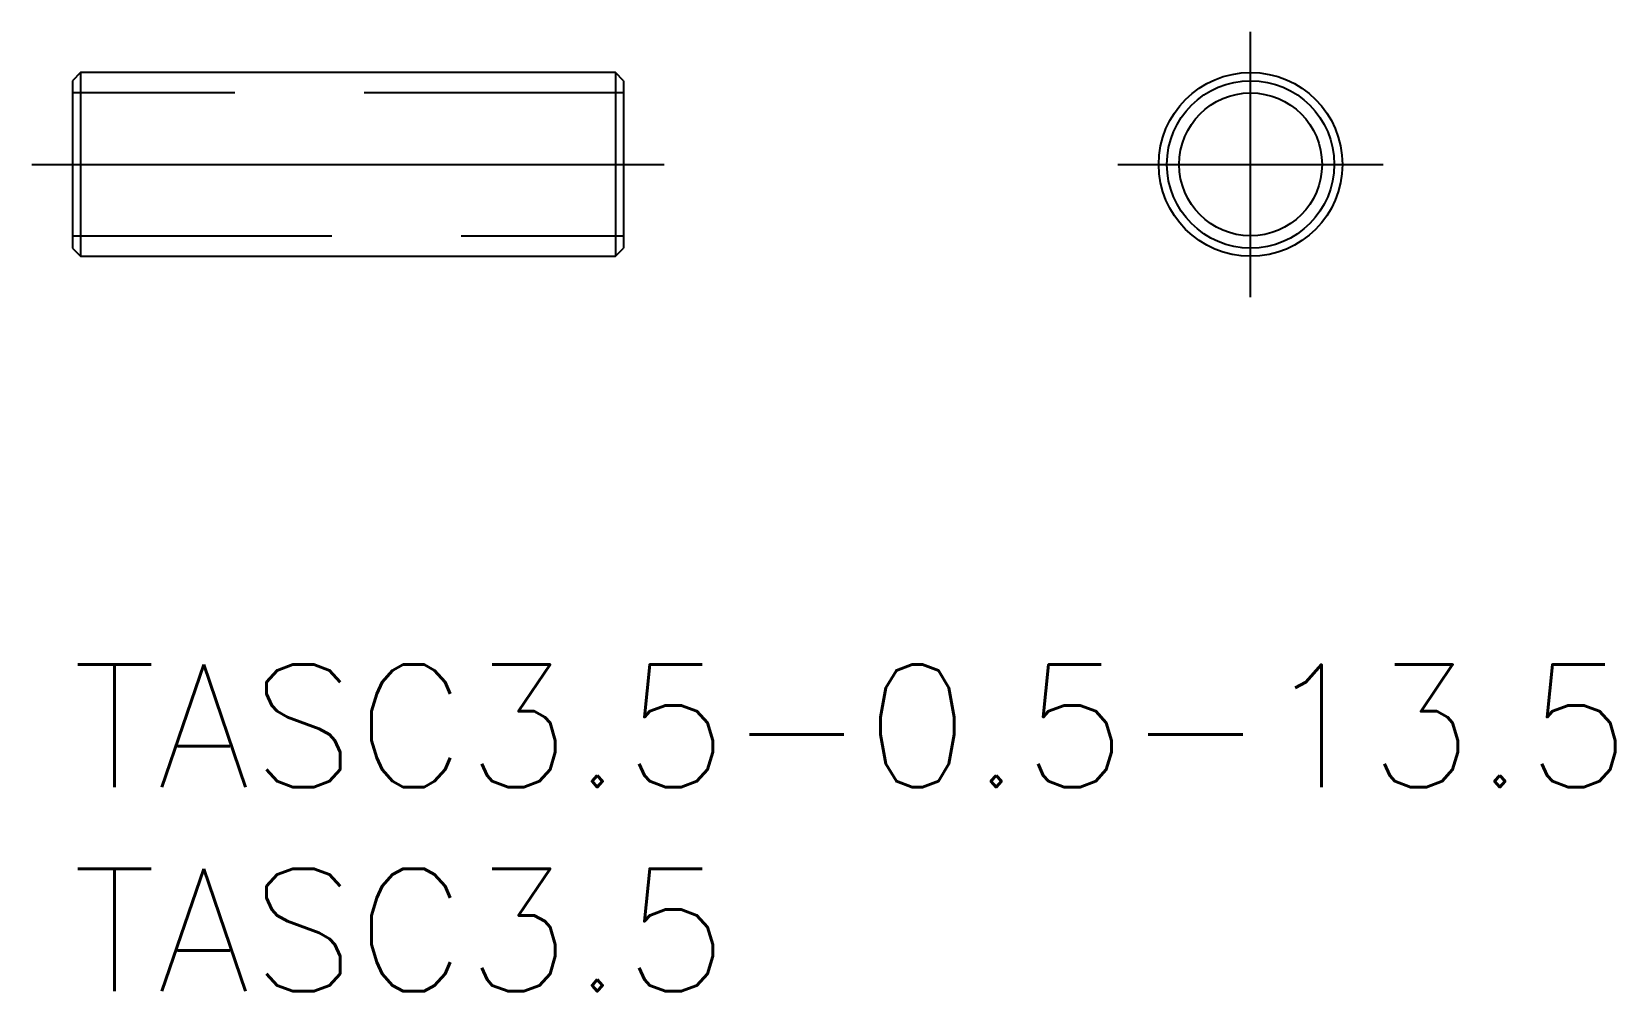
# Model space of a CAD drawing. Extents: x -1 to 37.8, y -8 to 15.5.
import ezdxf

# ---------------------------------------------------------------- set-up
doc = ezdxf.new("R2010")
doc.units = 0
doc.header["$LTSCALE"] = 0.5
doc.linetypes.add('CENTER', pattern=[50.8, 31.75, -6.35, 6.35, -6.35])
doc.linetypes.add('DASHED', pattern=[19.05, 12.7, -6.35])
for name, color, linetype in [('MSM_CENTER', 1, 'CENTER'), ('MSM_CONTINUOUS', 7, 'CONTINUOUS'), ('MSM_DASHED', 4, 'DASHED'), ('MSM_PART_NUMBER', 7, 'CONTINUOUS')]:
    doc.layers.add(name, color=color, linetype=linetype)
doc.styles.get("Standard").update_dxf_attribs({"font": 'txt.shx', "height": 1, "bigfont": 'bigfont.shx'})

# ---------------------------------------------------------------- blocks, each defined once
blk = doc.blocks.new('*U12')
at = {"layer": 'MSM_PART_NUMBER'}
blk.add_text('TASC3.5-0.5-13.5', height=3, dxfattribs=at).set_placement((0, -3))
blk = doc.blocks.new('*U13')
at = {"layer": 'MSM_PART_NUMBER'}
blk.add_text('TASC3.5', height=3, dxfattribs=at).set_placement((0, -8))

msp = doc.modelspace()

# ---------------------------------------------------------------- linework, layer by layer
at = {"layer": 'MSM_CENTER'}
for p, q in [((28.864, 9), (28.864, 15.5)), ((-1, 12.25), (14.5, 12.25)), ((25.614, 12.25), (32.114, 12.25))]:
    msp.add_line(p, q, dxfattribs=at)
at = {"layer": 'MSM_CONTINUOUS'}
for p, q in [((0.2, 14.5), (0, 14.3)), ((13.3, 14.5), (0.2, 14.5)), ((0.2, 14.5), (0.2, 10)), ((13.5, 14.3), (13.3, 14.5)), ((13.3, 14.5), (13.3, 10)), ((0, 14.3), (0, 10.2)), ((13.5, 14.3), (13.5, 10.2)), ((0, 10.2), (0.2, 10)), ((13.3, 10), (13.5, 10.2)), ((0.2, 10), (13.3, 10))]:
    msp.add_line(p, q, dxfattribs=at)
for radius in [2.25, 2.05, 1.75]:
    msp.add_circle((28.864, 12.25), radius, dxfattribs=at)
at = {"layer": 'MSM_DASHED'}
for p, q in [((13.5, 14), (0, 14)), ((0, 10.5), (13.5, 10.5))]:
    msp.add_line(p, q, dxfattribs=at)

# ---------------------------------------------------------------- block references
at = {"layer": 'MSM_CONTINUOUS'}
for name in ['*U12', '*U13']:
    msp.add_blockref(name, (0, 0), dxfattribs=at)

doc.saveas('drawing.dxf')
